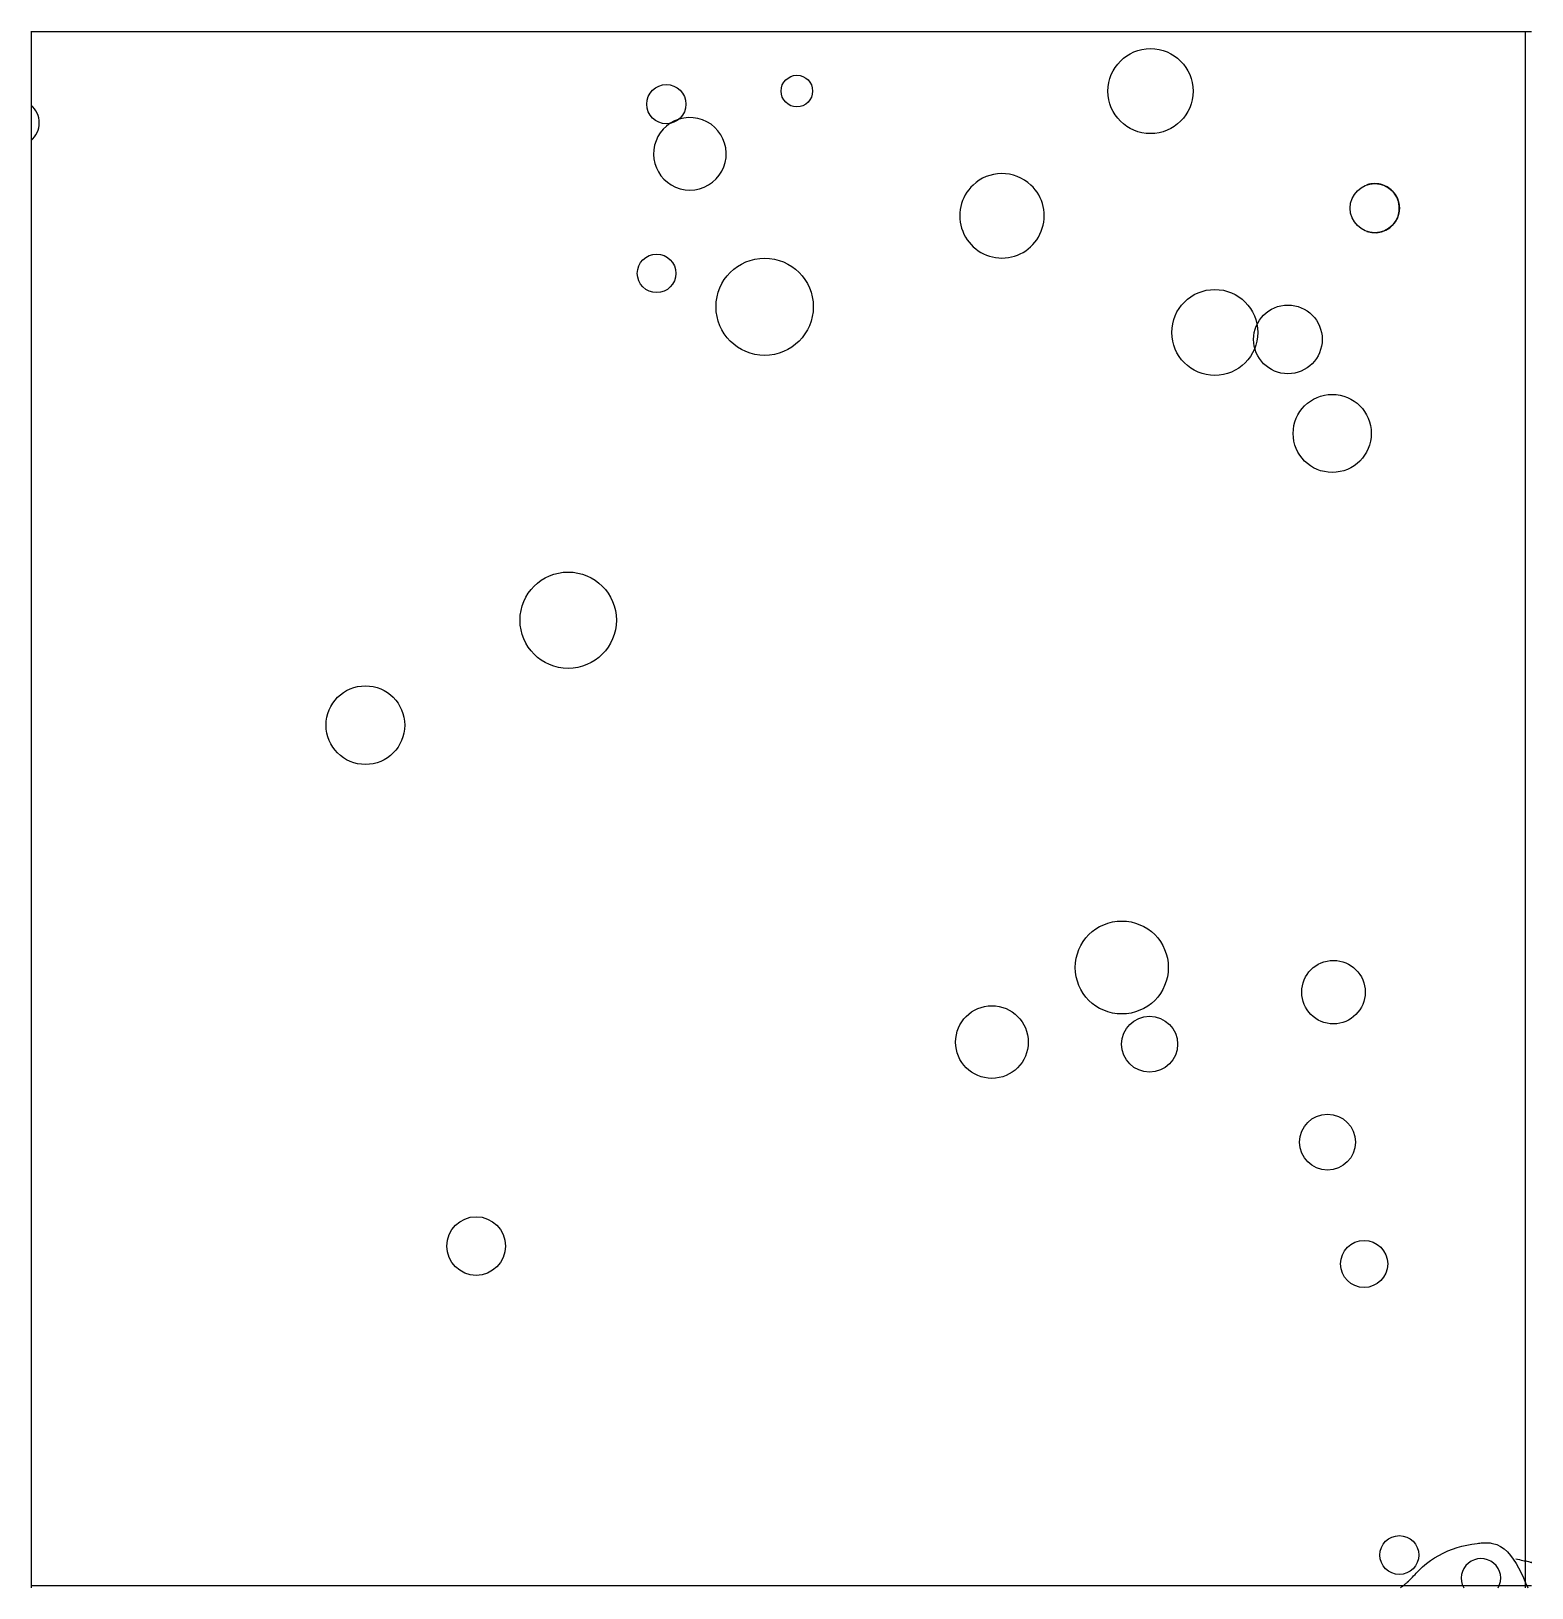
# Model space of a CAD drawing. Extents: x 6.07 to 7.05, y 0.54 to 1.57.
import ezdxf

# ---------------------------------------------------------------- set-up
doc = ezdxf.new("R2010")
doc.units = 0
doc.layers.add('LAYER1', color=7, linetype='CONTINUOUS')
doc.layers.add('LAYER12', color=5, linetype='CONTINUOUS')

msp = doc.modelspace()

# ---------------------------------------------------------------- linework, layer by layer
at = {"layer": 'LAYER1', "color": 7, "linetype": 'CONTINUOUS'}
for points in [[(6.9669, 0.541), (6.9672, 0.5413), (6.9676, 0.5416), (6.968, 0.5419), (6.9684, 0.5422), (6.9688, 0.5425), (6.9691, 0.5428), (6.9695, 0.5431), (6.9699, 0.5434), (6.9702, 0.5437), (6.9706, 0.544), (6.971, 0.5444), (6.9713, 0.5447), (6.9722, 0.5455), (6.9731, 0.5463), (6.9739, 0.5472), (6.9748, 0.548), (6.9756, 0.5489), (6.9765, 0.5498), (6.9773, 0.5507), (6.9781, 0.5515), (6.979, 0.5524), (6.9798, 0.5533), (6.9807, 0.5541), (6.9815, 0.5549), (6.984, 0.557), (6.9866, 0.559), (6.9893, 0.5608), (6.9921, 0.5624), (6.995, 0.5639), (6.998, 0.5653), (7.0011, 0.5665), (7.0042, 0.5675), (7.0074, 0.5684), (7.0107, 0.5692), (7.014, 0.5698), (7.0173, 0.5703), (7.0182, 0.5704), (7.0191, 0.5705), (7.02, 0.5706), (7.0208, 0.5706), (7.0217, 0.5707), (7.0226, 0.5707), (7.0234, 0.5707), (7.0243, 0.5707), (7.0251, 0.5706), (7.0259, 0.5706), (7.0267, 0.5704), (7.0275, 0.5703), (7.0303, 0.5695), (7.0328, 0.5683), (7.0352, 0.5666), (7.0374, 0.5647), (7.0394, 0.5624), (7.0412, 0.5598), (7.043, 0.5571), (7.0447, 0.5541), (7.0463, 0.5509), (7.0478, 0.5477), (7.0493, 0.5443), (7.0507, 0.541)], [(7.0429, 0.5601), (7.044, 0.5598), (7.0452, 0.5596), (7.0463, 0.5593), (7.0474, 0.5591), (7.0484, 0.5589), (7.0494, 0.5587), (7.0502, 0.5585), (7.0511, 0.5583), (7.0518, 0.5581), (7.0523, 0.558), (7.0528, 0.5579), (7.0531, 0.5578), (7.0532, 0.5578), (7.0533, 0.5578), (7.0534, 0.5578), (7.0534, 0.5578), (7.0534, 0.5578), (7.0534, 0.5578), (7.0534, 0.5578), (7.0533, 0.5578), (7.0533, 0.5578), (7.0532, 0.5578), (7.0532, 0.5578), (7.0531, 0.5578)]]:
    msp.add_lwpolyline(points, dxfattribs=at)
for centre, radius in [((6.8024, 1.5266), 0.028), ((6.4837, 1.518), 0.0129), ((6.5696, 1.5266), 0.0104), ((6.95, 1.4495), 0.0162), ((6.4773, 1.4066), 0.0127), ((6.5484, 1.3846), 0.032), ((6.8447, 1.3677), 0.0283), ((6.8928, 1.3631), 0.0226), ((6.922, 1.3012), 0.0257), ((6.4191, 1.1782), 0.0317), ((6.2856, 1.1091), 0.0259), ((6.7835, 0.9495), 0.0306), ((6.9228, 0.9333), 0.0209), ((6.698, 0.9004), 0.0239), ((6.8018, 0.899), 0.0184), ((6.9189, 0.8345), 0.0184), ((6.3585, 0.7661), 0.0193), ((6.943, 0.7543), 0.0155), ((6.9662, 0.5626), 0.0128)]:
    msp.add_circle(centre, radius, dxfattribs=at)
for centre, radius, start, end in [((6.0555, 1.5057), 0.0154, -49.0524, 49.0524), ((6.4992, 1.4853), 0.0239, -58.9454, 122.642), ((6.4992, 1.4853), 0.0239, 122.6421, -121.0454), ((6.7046, 1.4445), 0.0278, 90.6372, 133.1642), ((6.7046, 1.4445), 0.0278, 46.8351, 90.6372), ((6.4992, 1.4853), 0.0239, -121.0457, -58.946), ((6.7046, 1.4445), 0.0278, 133.1642, 46.8351), ((6.95, 1.4495), 0.0162, 71.4992, 108.4991), ((6.95, 1.4495), 0.0162, -108.4991, 71.4992), ((7.0199, 0.5473), 0.013, -28.9565, -151.0435)]:
    msp.add_arc(centre, radius, start, end, dxfattribs=at)
at = {"layer": 'LAYER12', "color": 5, "linetype": 'CONTINUOUS'}
for points in [[(6.0657, 1.5661), (6.0657, 1.4648)], [(6.9448, 1.5657), (6.0657, 1.5657)], [(7.049, 1.5657), (6.9448, 1.5657)], [(7.0531, 1.5657), (7.049, 1.5657)], [(7.0493, 0.541), (7.0493, 1.5661)], [(6.0657, 1.4648), (6.0657, 0.541)], [(6.0657, 0.5426), (7.0531, 0.5426)]]:
    msp.add_lwpolyline(points, dxfattribs=at)

doc.saveas('drawing.dxf')
